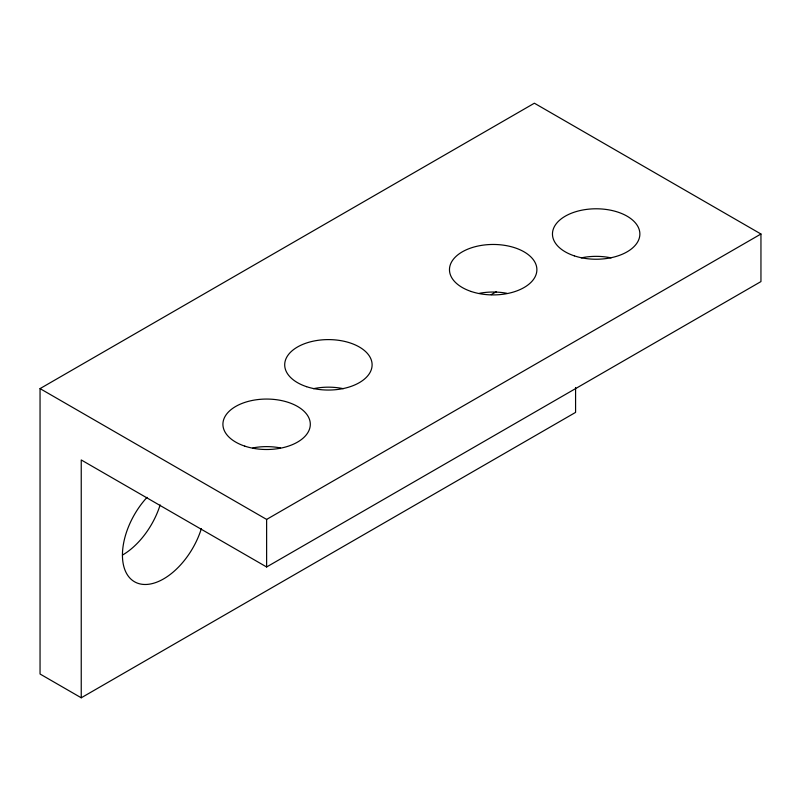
<?xml version="1.0" encoding="UTF-8"?>
<svg xmlns="http://www.w3.org/2000/svg" width="801" height="801" viewBox="0 0 801 801"><rect width="100%" height="100%" fill="white"/><g stroke="black" fill="none" stroke-linecap="round" stroke-linejoin="round"><path stroke-width="1.2" d="M40.05 388.605L534.377 103.209L760.95 234.012L760.95 281.582L266.623 566.978L81.241 459.954L81.241 697.791L40.05 674.011L40.05 388.605L266.623 519.418L760.95 234.012M81.241 697.791L575.579 412.395L575.579 387.494M266.623 519.418L266.623 566.978M160.14 504.92A58.253 33.632 -60 0 1 122.443 555.093M201.341 528.7A58.253 33.632 -60 0 1 134.508 581.756A58.253 33.632 -60 0 1 147.034 497.351M491.243 294.658A58.253 33.632 -60 0 1 496.41 291.764M479.459 293.306A43.695 25.221 0 0 1 506.923 293.306M313.471 388.685A43.695 25.221 0 0 1 343.349 388.685M252.886 447.899A43.695 25.221 0 0 1 280.35 447.899M581.236 257.872A43.695 25.221 0 0 1 611.103 257.872M471.338 291.534A43.695 25.221 0 0 0 536.88 269.687A43.695 25.221 0 0 0 471.338 247.839A43.695 25.221 0 0 0 471.338 291.534M306.563 386.673A43.695 25.221 0 0 0 372.105 364.825A43.695 25.221 0 0 0 306.563 342.978A43.695 25.221 0 0 0 306.563 386.673M244.776 446.127A43.695 25.221 0 0 0 310.307 424.28A43.695 25.221 0 0 0 244.776 402.432A43.695 25.221 0 0 0 244.776 446.127M574.327 255.859A43.695 25.221 0 0 0 639.869 234.012A43.695 25.221 0 0 0 574.327 212.165A43.695 25.221 0 0 0 574.327 255.859"/></g></svg>
